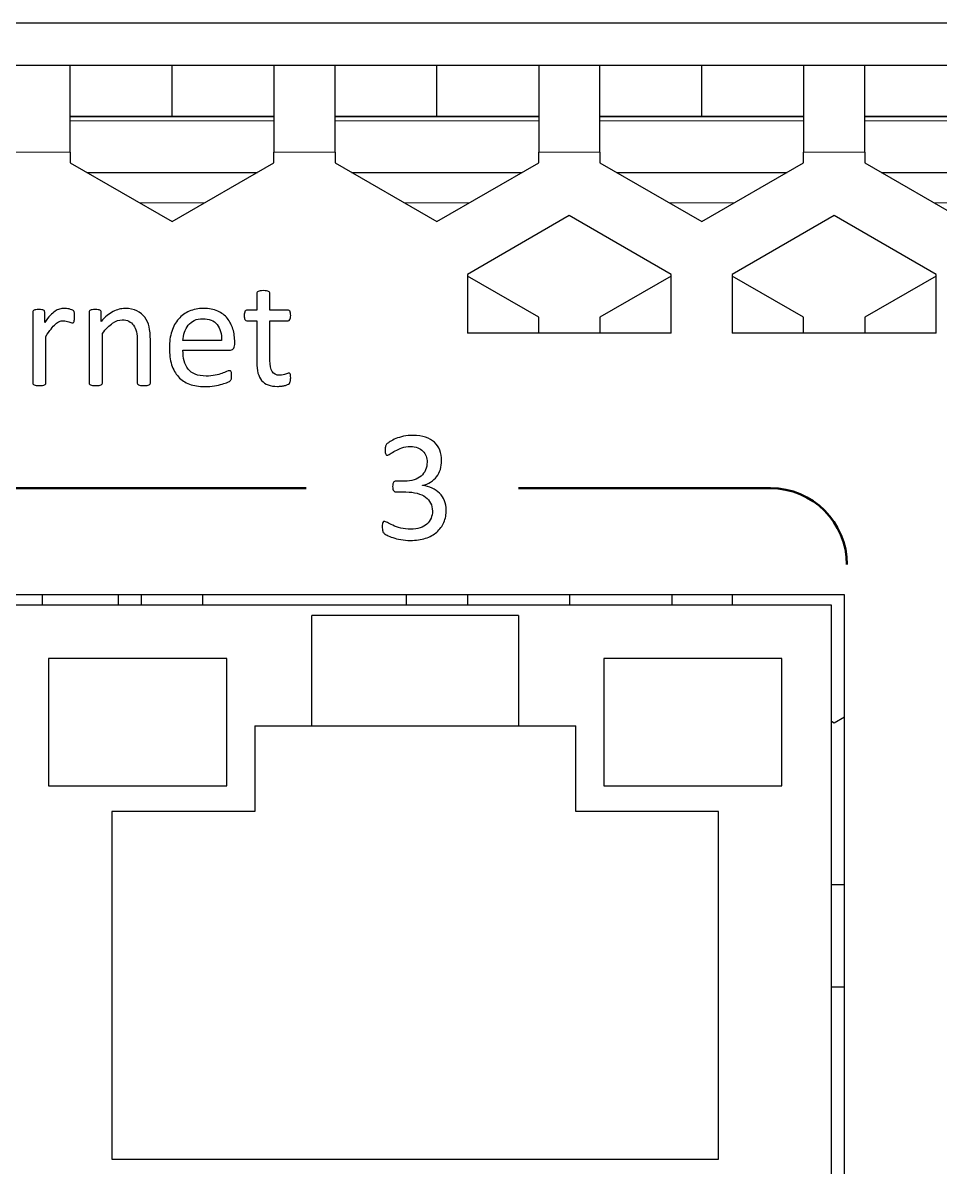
# Model space of a CAD drawing. Extents: x -260425 to 1294666, y -169889 to -2349.
# Drawn here: x 1000239.7 to 1000419.8, y -26466.9 to -26242.2 of the extents above; entities that cross this region are included whole.
import ezdxf
from ezdxf.enums import TextEntityAlignment as Align

# ---------------------------------------------------------------- set-up
doc = ezdxf.new("R2010")
doc.units = 0
doc.header["$LTSCALE"] = 100
doc.layers.add('case', color=7, linetype='Continuous')
doc.layers.add('marking', color=7, linetype='Continuous')
doc.styles.add('1ISOCPEUR', font='isocpeui.ttf', dxfattribs={"height": 250})

# ---------------------------------------------------------------- blocks, each defined once
blk = doc.blocks.new('АТС')
at = {"layer": 'case', "lineweight": 25}
for points in [[(1792, 217.99), (1792, 217.99), (1780, 217.99), (1780, 217.99)], [(1792, 200.99), (1792, 200.99), (1792, 217.99), (1792, 217.99)], [(1812, 217.99), (1812, 217.99), (1792, 217.99), (1792, 217.99)], [(1812, 207.99), (1812, 207.99), (1812, 217.99), (1812, 217.99)], [(1832, 217.99), (1832, 217.99), (1812, 217.99), (1812, 217.99)], [(1844, 217.99), (1844, 217.99), (1832, 217.99), (1832, 217.99)], [(1832, 217.99), (1832, 217.99), (1832, 200.99), (1832, 200.99)], [(1844, 200.99), (1844, 200.99), (1844, 217.99), (1844, 217.99)], [(1864, 217.99), (1864, 217.99), (1844, 217.99), (1844, 217.99)], [(1864, 207.99), (1864, 207.99), (1864, 217.99), (1864, 217.99)], [(1884, 217.99), (1884, 217.99), (1864, 217.99), (1864, 217.99)], [(1896, 217.99), (1896, 217.99), (1884, 217.99), (1884, 217.99)], [(1884, 217.99), (1884, 217.99), (1884, 200.99), (1884, 200.99)], [(1896, 200.99), (1896, 200.99), (1896, 217.99), (1896, 217.99)], [(1916, 217.99), (1916, 217.99), (1896, 217.99), (1896, 217.99)], [(1916, 207.99), (1916, 207.99), (1916, 217.99), (1916, 217.99)], [(1936, 217.99), (1936, 217.99), (1916, 217.99), (1916, 217.99)], [(1948, 217.99), (1948, 217.99), (1936, 217.99), (1936, 217.99)], [(1936, 217.99), (1936, 217.99), (1936, 200.99), (1936, 200.99)], [(1948, 200.99), (1948, 200.99), (1948, 217.99), (1948, 217.99)], [(1968, 217.99), (1968, 217.99), (1948, 217.99), (1948, 217.99)], [(1812, 207.99), (1812, 207.99), (1792, 207.99), (1792, 207.99)], [(1832, 207.99), (1832, 207.99), (1812, 207.99), (1812, 207.99)], [(1864, 207.99), (1864, 207.99), (1844, 207.99), (1844, 207.99)], [(1884, 207.99), (1884, 207.99), (1864, 207.99), (1864, 207.99)], [(1916, 207.99), (1916, 207.99), (1896, 207.99), (1896, 207.99)], [(1936, 207.99), (1936, 207.99), (1916, 207.99), (1916, 207.99)], [(1968, 207.99), (1968, 207.99), (1948, 207.99), (1948, 207.99)], [(1792, 200.99), (1792, 200.99), (1792, 198.87), (1792, 198.87)], [(1832, 198.87), (1832, 198.87), (1832, 200.99), (1832, 200.99)], [(1844, 200.99), (1844, 200.99), (1844, 198.87), (1844, 198.87)], [(1884, 198.87), (1884, 198.87), (1884, 200.99), (1884, 200.99)], [(1896, 200.99), (1896, 200.99), (1896, 198.87), (1896, 198.87)], [(1936, 198.87), (1936, 198.87), (1936, 200.99), (1936, 200.99)], [(1948, 200.99), (1948, 200.99), (1948, 198.87), (1948, 198.87)], [(1792, 198.87), (1792, 198.87), (1812, 187.32), (1812, 187.32)], [(1812, 187.32), (1812, 187.32), (1832, 198.87), (1832, 198.87)], [(1844, 198.87), (1844, 198.87), (1864, 187.32), (1864, 187.32)], [(1864, 187.32), (1864, 187.32), (1884, 198.87), (1884, 198.87)], [(1896, 198.87), (1896, 198.87), (1916, 187.32), (1916, 187.32)], [(1916, 187.32), (1916, 187.32), (1936, 198.87), (1936, 198.87)], [(1948, 198.87), (1948, 198.87), (1968, 187.32), (1968, 187.32)], [(1795.25, 196.99), (1795.25, 196.99), (1828.75, 196.99), (1828.75, 196.99)], [(1847.25, 196.99), (1847.25, 196.99), (1880.75, 196.99), (1880.75, 196.99)], [(1899.25, 196.99), (1899.25, 196.99), (1932.75, 196.99), (1932.75, 196.99)], [(1951.25, 196.99), (1951.25, 196.99), (1984.75, 196.99), (1984.75, 196.99)], [(1890, 188.51), (1890, 188.51), (1870, 176.96), (1870, 176.96)], [(1910, 176.96), (1910, 176.96), (1890, 188.51), (1890, 188.51)], [(1942, 188.51), (1942, 188.51), (1922, 176.96), (1922, 176.96)], [(1962, 176.96), (1962, 176.96), (1942, 188.51), (1942, 188.51)], [(1870, 176.96), (1870, 176.96), (1870, 165.42), (1870, 165.42)], [(1884, 168.54), (1884, 168.54), (1870, 176.62), (1870, 176.62)], [(1910, 176.62), (1910, 176.62), (1896, 168.54), (1896, 168.54)], [(1910, 165.42), (1910, 165.42), (1910, 176.96), (1910, 176.96)], [(1922, 176.96), (1922, 176.96), (1922, 165.42), (1922, 165.42)], [(1936, 168.54), (1936, 168.54), (1922, 176.62), (1922, 176.62)], [(1962, 176.62), (1962, 176.62), (1948, 168.54), (1948, 168.54)], [(1962, 165.42), (1962, 165.42), (1962, 176.96), (1962, 176.96)], [(1884, 165.42), (1884, 165.42), (1884, 168.54), (1884, 168.54)], [(1896, 168.54), (1896, 168.54), (1896, 165.42), (1896, 165.42)], [(1936, 165.42), (1936, 165.42), (1936, 168.54), (1936, 168.54)], [(1948, 168.54), (1948, 168.54), (1948, 165.42), (1948, 165.42)], [(1910, 165.42), (1910, 165.42), (1870, 165.42), (1870, 165.42)], [(1962, 165.42), (1962, 165.42), (1922, 165.42), (1922, 165.42)], [(1944, 113.99), (1944, 113.99), (1618, 113.99), (1618, 113.99)], [(1786.5, 113.99), (1786.5, 113.99), (1786.5, 111.99), (1786.5, 111.99)], [(1801.5, 111.99), (1801.5, 111.99), (1801.5, 113.99), (1801.5, 113.99)], [(1806, 111.99), (1806, 111.99), (1806, 113.99), (1806, 113.99)], [(1818, 113.99), (1818, 113.99), (1818, 111.99), (1818, 111.99)], [(1858, 111.99), (1858, 111.99), (1858, 113.99), (1858, 113.99)], [(1870, 113.99), (1870, 113.99), (1870, 111.99), (1870, 111.99)], [(1890.1, 111.99), (1890.1, 111.99), (1890.1, 113.99), (1890.1, 113.99)], [(1910.2, 111.99), (1910.2, 111.99), (1910.2, 113.99), (1910.2, 113.99)], [(1922, 113.99), (1922, 113.99), (1922, 111.99), (1922, 111.99)], [(1944, -145.01), (1944, -145.01), (1944, 113.99), (1944, 113.99)], [(1941.5, 111.99), (1941.5, 111.99), (1620.5, 111.99), (1620.5, 111.99)], [(1941.5, -142.01), (1941.5, -142.01), (1941.5, 111.99), (1941.5, 111.99)], [(1880.05, 109.99), (1880.05, 109.99), (1839.45, 109.99), (1839.45, 109.99)], [(1839.45, 88.29), (1839.45, 88.29), (1839.45, 109.99), (1839.45, 109.99)], [(1880.05, 109.99), (1880.05, 109.99), (1880.05, 88.29), (1880.05, 88.29)], [(1787.75, 101.49), (1787.75, 101.49), (1787.75, 76.49), (1787.75, 76.49)], [(1822.75, 101.49), (1822.75, 101.49), (1787.75, 101.49), (1787.75, 101.49)], [(1822.75, 76.49), (1822.75, 76.49), (1822.75, 101.49), (1822.75, 101.49)], [(1896.75, 101.49), (1896.75, 101.49), (1896.75, 76.49), (1896.75, 76.49)], [(1931.75, 101.49), (1931.75, 101.49), (1896.75, 101.49), (1896.75, 101.49)], [(1931.75, 76.49), (1931.75, 76.49), (1931.75, 101.49), (1931.75, 101.49)], [(1942, 88.9), (1942, 88.9), (1944, 90.05), (1944, 90.05)], [(1828.25, 88.29), (1828.25, 88.29), (1839.45, 88.29), (1839.45, 88.29)], [(1828.25, 88.29), (1828.25, 88.29), (1828.25, 71.49), (1828.25, 71.49)], [(1839.45, 88.29), (1839.45, 88.29), (1880.05, 88.29), (1880.05, 88.29)], [(1880.05, 88.29), (1880.05, 88.29), (1891.25, 88.29), (1891.25, 88.29)], [(1891.25, 71.49), (1891.25, 71.49), (1891.25, 88.29), (1891.25, 88.29)], [(1941.5, 89.19), (1941.5, 89.19), (1942, 88.9), (1942, 88.9)], [(1787.75, 76.49), (1787.75, 76.49), (1822.75, 76.49), (1822.75, 76.49)], [(1896.75, 76.49), (1896.75, 76.49), (1931.75, 76.49), (1931.75, 76.49)], [(1828.25, 71.49), (1828.25, 71.49), (1800.2, 71.49), (1800.2, 71.49)], [(1800.2, 71.49), (1800.2, 71.49), (1800.2, 3.19), (1800.2, 3.19)], [(1919.3, 71.49), (1919.3, 71.49), (1891.25, 71.49), (1891.25, 71.49)], [(1919.3, 3.19), (1919.3, 3.19), (1919.3, 71.49), (1919.3, 71.49)], [(1944, 57.04), (1944, 57.04), (1941.5, 57.04), (1941.5, 57.04)], [(1944, 36.94), (1944, 36.94), (1941.5, 36.94), (1941.5, 36.94)], [(1800.2, 3.19), (1800.2, 3.19), (1919.3, 3.19), (1919.3, 3.19)]]:
    blk.add_open_spline(points, degree=3, dxfattribs=at)
at = {"layer": 'case', "lineweight": 18}
for points in [[(1792, 207.89), (1792, 207.89), (1832, 207.89), (1832, 207.89)], [(1792, 207.09), (1792, 207.09), (1832, 207.09), (1832, 207.09)], [(1844, 207.89), (1844, 207.89), (1884, 207.89), (1884, 207.89)], [(1844, 207.09), (1844, 207.09), (1884, 207.09), (1884, 207.09)], [(1896, 207.89), (1896, 207.89), (1936, 207.89), (1936, 207.89)], [(1896, 207.09), (1896, 207.09), (1936, 207.09), (1936, 207.09)], [(1948, 207.89), (1948, 207.89), (1988, 207.89), (1988, 207.89)], [(1948, 207.09), (1948, 207.09), (1988, 207.09), (1988, 207.09)], [(1792, 200.99), (1792, 200.99), (1780, 200.99), (1780, 200.99)], [(1844, 200.99), (1844, 200.99), (1832, 200.99), (1832, 200.99)], [(1896, 200.99), (1896, 200.99), (1884, 200.99), (1884, 200.99)], [(1948, 200.99), (1948, 200.99), (1936, 200.99), (1936, 200.99)], [(1805.65, 190.99), (1805.65, 190.99), (1818.36, 190.99), (1818.36, 190.99)], [(1857.65, 190.99), (1857.65, 190.99), (1870.36, 190.99), (1870.36, 190.99)], [(1909.64, 190.99), (1909.64, 190.99), (1922.36, 190.99), (1922.36, 190.99)], [(1961.64, 190.99), (1961.64, 190.99), (1974.36, 190.99), (1974.36, 190.99)]]:
    blk.add_open_spline(points, degree=3, dxfattribs=at)
at = {"layer": 'marking'}
for points, knots in [([(1835.29, 156.64), (1835.29, 156.34), (1835.27, 156.1), (1835.22, 155.92), (1835.22, 155.92), (1835.19, 155.75), (1835.12, 155.62), (1835.04, 155.54), (1835.04, 155.54), (1834.96, 155.45), (1834.83, 155.37), (1834.67, 155.3), (1834.67, 155.3), (1834.5, 155.23), (1834.31, 155.17), (1834.1, 155.12), (1834.1, 155.12), (1833.89, 155.08), (1833.67, 155.04), (1833.43, 155.01), (1833.43, 155.01), (1833.19, 154.98), (1832.96, 154.96), (1832.72, 154.96), (1832.72, 154.96), (1832, 154.96), (1831.38, 155.05), (1830.86, 155.25), (1830.86, 155.25), (1830.35, 155.44), (1829.93, 155.73), (1829.59, 156.11), (1829.59, 156.11), (1829.27, 156.5), (1829.03, 156.99), (1828.87, 157.58), (1828.87, 157.58), (1828.73, 158.18), (1828.65, 158.88), (1828.65, 159.68), (1828.65, 159.68), (1828.65, 159.68), (1828.65, 167.82), (1828.65, 167.82), (1828.65, 167.82), (1828.65, 167.82), (1826.69, 167.82), (1826.69, 167.82), (1826.69, 167.82), (1826.54, 167.82), (1826.41, 167.9), (1826.31, 168.07), (1826.31, 168.07), (1826.22, 168.23), (1826.17, 168.5), (1826.17, 168.88), (1826.17, 168.88), (1826.17, 169.07), (1826.19, 169.24), (1826.21, 169.37), (1826.21, 169.37), (1826.24, 169.51), (1826.28, 169.62), (1826.31, 169.71), (1826.31, 169.71), (1826.36, 169.79), (1826.41, 169.86), (1826.48, 169.89), (1826.48, 169.89), (1826.55, 169.93), (1826.62, 169.95), (1826.7, 169.95), (1826.7, 169.95), (1826.7, 169.95), (1828.65, 169.95), (1828.65, 169.95), (1828.65, 169.95), (1828.65, 169.95), (1828.65, 173.26), (1828.65, 173.26), (1828.65, 173.26), (1828.65, 173.33), (1828.67, 173.4), (1828.7, 173.46), (1828.7, 173.46), (1828.74, 173.52), (1828.81, 173.58), (1828.91, 173.62), (1828.91, 173.62), (1829.01, 173.67), (1829.14, 173.7), (1829.31, 173.72), (1829.31, 173.72), (1829.47, 173.74), (1829.68, 173.76), (1829.93, 173.76), (1829.93, 173.76), (1830.19, 173.76), (1830.4, 173.74), (1830.57, 173.72), (1830.57, 173.72), (1830.74, 173.7), (1830.86, 173.67), (1830.96, 173.62), (1830.96, 173.62), (1831.05, 173.58), (1831.12, 173.52), (1831.16, 173.46), (1831.16, 173.46), (1831.2, 173.4), (1831.22, 173.33), (1831.22, 173.26), (1831.22, 173.26), (1831.22, 173.26), (1831.22, 169.95), (1831.22, 169.95), (1831.22, 169.95), (1831.22, 169.95), (1834.78, 169.95), (1834.78, 169.95), (1834.78, 169.95), (1834.86, 169.95), (1834.93, 169.93), (1835, 169.89), (1835, 169.89), (1835.05, 169.86), (1835.11, 169.79), (1835.16, 169.71), (1835.16, 169.71), (1835.2, 169.62), (1835.23, 169.51), (1835.26, 169.37), (1835.26, 169.37), (1835.28, 169.24), (1835.29, 169.07), (1835.29, 168.88), (1835.29, 168.88), (1835.29, 168.5), (1835.24, 168.23), (1835.15, 168.07), (1835.15, 168.07), (1835.05, 167.9), (1834.93, 167.82), (1834.78, 167.82), (1834.78, 167.82), (1834.78, 167.82), (1831.22, 167.82), (1831.22, 167.82), (1831.22, 167.82), (1831.22, 167.82), (1831.22, 160.06), (1831.22, 160.06), (1831.22, 160.06), (1831.22, 159.1), (1831.37, 158.37), (1831.65, 157.89), (1831.65, 157.89), (1831.93, 157.39), (1832.44, 157.15), (1833.17, 157.15), (1833.17, 157.15), (1833.4, 157.15), (1833.61, 157.17), (1833.8, 157.22), (1833.8, 157.22), (1833.98, 157.27), (1834.14, 157.31), (1834.29, 157.37), (1834.29, 157.37), (1834.43, 157.42), (1834.55, 157.47), (1834.66, 157.52), (1834.66, 157.52), (1834.76, 157.56), (1834.85, 157.58), (1834.93, 157.58), (1834.93, 157.58), (1834.99, 157.58), (1835.03, 157.57), (1835.08, 157.55), (1835.08, 157.55), (1835.12, 157.52), (1835.16, 157.47), (1835.19, 157.4), (1835.19, 157.4), (1835.21, 157.32), (1835.23, 157.23), (1835.26, 157.1), (1835.26, 157.1), (1835.28, 156.98), (1835.29, 156.82), (1835.29, 156.64)], [0, 0, 0, 0, 0.020408, 0.020408, 0.020408, 0.020408, 0.040816, 0.040816, 0.040816, 0.040816, 0.061224, 0.061224, 0.061224, 0.061224, 0.081633, 0.081633, 0.081633, 0.081633, 0.102041, 0.102041, 0.102041, 0.102041, 0.122449, 0.122449, 0.122449, 0.122449, 0.142857, 0.142857, 0.142857, 0.142857, 0.163265, 0.163265, 0.163265, 0.163265, 0.183673, 0.183673, 0.183673, 0.183673, 0.204082, 0.204082, 0.204082, 0.204082, 0.22449, 0.22449, 0.22449, 0.22449, 0.244898, 0.244898, 0.244898, 0.244898, 0.265306, 0.265306, 0.265306, 0.265306, 0.285714, 0.285714, 0.285714, 0.285714, 0.306122, 0.306122, 0.306122, 0.306122, 0.326531, 0.326531, 0.326531, 0.326531, 0.346939, 0.346939, 0.346939, 0.346939, 0.367347, 0.367347, 0.367347, 0.367347, 0.387755, 0.387755, 0.387755, 0.387755, 0.408163, 0.408163, 0.408163, 0.408163, 0.428571, 0.428571, 0.428571, 0.428571, 0.44898, 0.44898, 0.44898, 0.44898, 0.469388, 0.469388, 0.469388, 0.469388, 0.489796, 0.489796, 0.489796, 0.489796, 0.510204, 0.510204, 0.510204, 0.510204, 0.530612, 0.530612, 0.530612, 0.530612, 0.55102, 0.55102, 0.55102, 0.55102, 0.571429, 0.571429, 0.571429, 0.571429, 0.591837, 0.591837, 0.591837, 0.591837, 0.612245, 0.612245, 0.612245, 0.612245, 0.632653, 0.632653, 0.632653, 0.632653, 0.653061, 0.653061, 0.653061, 0.653061, 0.673469, 0.673469, 0.673469, 0.673469, 0.693878, 0.693878, 0.693878, 0.693878, 0.714286, 0.714286, 0.714286, 0.714286, 0.734694, 0.734694, 0.734694, 0.734694, 0.755102, 0.755102, 0.755102, 0.755102, 0.77551, 0.77551, 0.77551, 0.77551, 0.795918, 0.795918, 0.795918, 0.795918, 0.816327, 0.816327, 0.816327, 0.816327, 0.836735, 0.836735, 0.836735, 0.836735, 0.857143, 0.857143, 0.857143, 0.857143, 0.877551, 0.877551, 0.877551, 0.877551, 0.897959, 0.897959, 0.897959, 0.897959, 0.918367, 0.918367, 0.918367, 0.918367, 0.938776, 0.938776, 0.938776, 0.938776, 0.959184, 0.959184, 0.959184, 0.959184, 1, 1, 1, 1]), ([(1792.83, 168.65), (1792.83, 168.43), (1792.83, 168.24), (1792.82, 168.08), (1792.82, 168.08), (1792.81, 167.93), (1792.78, 167.81), (1792.75, 167.72), (1792.75, 167.72), (1792.73, 167.63), (1792.68, 167.56), (1792.64, 167.52), (1792.64, 167.52), (1792.59, 167.47), (1792.53, 167.45), (1792.45, 167.45), (1792.45, 167.45), (1792.36, 167.45), (1792.26, 167.47), (1792.14, 167.52), (1792.14, 167.52), (1792.02, 167.56), (1791.89, 167.61), (1791.74, 167.65), (1791.74, 167.65), (1791.59, 167.7), (1791.42, 167.74), (1791.24, 167.79), (1791.24, 167.79), (1791.05, 167.83), (1790.85, 167.85), (1790.64, 167.85), (1790.64, 167.85), (1790.38, 167.85), (1790.12, 167.8), (1789.87, 167.7), (1789.87, 167.7), (1789.63, 167.59), (1789.37, 167.42), (1789.1, 167.18), (1789.1, 167.18), (1788.82, 166.94), (1788.54, 166.62), (1788.23, 166.23), (1788.23, 166.23), (1787.94, 165.83), (1787.6, 165.35), (1787.24, 164.78), (1787.24, 164.78), (1787.24, 164.78), (1787.24, 155.6), (1787.24, 155.6), (1787.24, 155.6), (1787.24, 155.52), (1787.22, 155.45), (1787.18, 155.39), (1787.18, 155.39), (1787.14, 155.34), (1787.08, 155.28), (1786.98, 155.24), (1786.98, 155.24), (1786.88, 155.2), (1786.76, 155.17), (1786.59, 155.15), (1786.59, 155.15), (1786.42, 155.13), (1786.21, 155.12), (1785.95, 155.12), (1785.95, 155.12), (1785.7, 155.12), (1785.49, 155.13), (1785.33, 155.15), (1785.33, 155.15), (1785.16, 155.17), (1785.03, 155.2), (1784.93, 155.24), (1784.93, 155.24), (1784.83, 155.28), (1784.76, 155.34), (1784.73, 155.39), (1784.73, 155.39), (1784.69, 155.45), (1784.67, 155.52), (1784.67, 155.6), (1784.67, 155.6), (1784.67, 155.6), (1784.67, 169.56), (1784.67, 169.56), (1784.67, 169.56), (1784.67, 169.64), (1784.69, 169.71), (1784.72, 169.77), (1784.72, 169.77), (1784.75, 169.82), (1784.81, 169.88), (1784.91, 169.92), (1784.91, 169.92), (1785, 169.97), (1785.12, 170), (1785.27, 170.02), (1785.27, 170.02), (1785.41, 170.04), (1785.6, 170.04), (1785.84, 170.04), (1785.84, 170.04), (1786.07, 170.04), (1786.26, 170.04), (1786.41, 170.02), (1786.41, 170.02), (1786.56, 170), (1786.68, 169.97), (1786.76, 169.92), (1786.76, 169.92), (1786.84, 169.88), (1786.91, 169.82), (1786.94, 169.77), (1786.94, 169.77), (1786.97, 169.71), (1787, 169.64), (1787, 169.56), (1787, 169.56), (1787, 169.56), (1787, 167.53), (1787, 167.53), (1787, 167.53), (1787.38, 168.09), (1787.74, 168.54), (1788.07, 168.9), (1788.07, 168.9), (1788.41, 169.25), (1788.73, 169.53), (1789.02, 169.73), (1789.02, 169.73), (1789.32, 169.93), (1789.62, 170.07), (1789.91, 170.15), (1789.91, 170.15), (1790.21, 170.23), (1790.5, 170.26), (1790.81, 170.26), (1790.81, 170.26), (1790.94, 170.26), (1791.09, 170.26), (1791.26, 170.24), (1791.26, 170.24), (1791.43, 170.23), (1791.61, 170.19), (1791.8, 170.16), (1791.8, 170.16), (1791.98, 170.11), (1792.15, 170.07), (1792.3, 170.01), (1792.3, 170.01), (1792.45, 169.96), (1792.55, 169.91), (1792.61, 169.86), (1792.61, 169.86), (1792.68, 169.81), (1792.72, 169.76), (1792.74, 169.71), (1792.74, 169.71), (1792.76, 169.67), (1792.78, 169.61), (1792.8, 169.54), (1792.8, 169.54), (1792.81, 169.46), (1792.82, 169.36), (1792.83, 169.22), (1792.83, 169.22), (1792.83, 169.08), (1792.83, 168.89), (1792.83, 168.65)], [0, 0, 0, 0, 0.022727, 0.022727, 0.022727, 0.022727, 0.045455, 0.045455, 0.045455, 0.045455, 0.068182, 0.068182, 0.068182, 0.068182, 0.090909, 0.090909, 0.090909, 0.090909, 0.113636, 0.113636, 0.113636, 0.113636, 0.136364, 0.136364, 0.136364, 0.136364, 0.159091, 0.159091, 0.159091, 0.159091, 0.181818, 0.181818, 0.181818, 0.181818, 0.204545, 0.204545, 0.204545, 0.204545, 0.227273, 0.227273, 0.227273, 0.227273, 0.25, 0.25, 0.25, 0.25, 0.272727, 0.272727, 0.272727, 0.272727, 0.295455, 0.295455, 0.295455, 0.295455, 0.318182, 0.318182, 0.318182, 0.318182, 0.340909, 0.340909, 0.340909, 0.340909, 0.363636, 0.363636, 0.363636, 0.363636, 0.386364, 0.386364, 0.386364, 0.386364, 0.409091, 0.409091, 0.409091, 0.409091, 0.431818, 0.431818, 0.431818, 0.431818, 0.454545, 0.454545, 0.454545, 0.454545, 0.477273, 0.477273, 0.477273, 0.477273, 0.5, 0.5, 0.5, 0.5, 0.522727, 0.522727, 0.522727, 0.522727, 0.545455, 0.545455, 0.545455, 0.545455, 0.568182, 0.568182, 0.568182, 0.568182, 0.590909, 0.590909, 0.590909, 0.590909, 0.613636, 0.613636, 0.613636, 0.613636, 0.636364, 0.636364, 0.636364, 0.636364, 0.659091, 0.659091, 0.659091, 0.659091, 0.681818, 0.681818, 0.681818, 0.681818, 0.704545, 0.704545, 0.704545, 0.704545, 0.727273, 0.727273, 0.727273, 0.727273, 0.75, 0.75, 0.75, 0.75, 0.772727, 0.772727, 0.772727, 0.772727, 0.795455, 0.795455, 0.795455, 0.795455, 0.818182, 0.818182, 0.818182, 0.818182, 0.840909, 0.840909, 0.840909, 0.840909, 0.863636, 0.863636, 0.863636, 0.863636, 0.886364, 0.886364, 0.886364, 0.886364, 0.909091, 0.909091, 0.909091, 0.909091, 0.931818, 0.931818, 0.931818, 0.931818, 0.954545, 0.954545, 0.954545, 0.954545, 1, 1, 1, 1]), ([(1807.74, 155.6), (1807.74, 155.52), (1807.72, 155.45), (1807.68, 155.39), (1807.68, 155.39), (1807.64, 155.34), (1807.57, 155.28), (1807.48, 155.24), (1807.48, 155.24), (1807.38, 155.2), (1807.26, 155.17), (1807.09, 155.15), (1807.09, 155.15), (1806.92, 155.13), (1806.72, 155.12), (1806.47, 155.12), (1806.47, 155.12), (1806.2, 155.12), (1805.99, 155.13), (1805.83, 155.15), (1805.83, 155.15), (1805.66, 155.17), (1805.53, 155.2), (1805.44, 155.24), (1805.44, 155.24), (1805.34, 155.28), (1805.28, 155.34), (1805.24, 155.39), (1805.24, 155.39), (1805.19, 155.45), (1805.17, 155.52), (1805.17, 155.6), (1805.17, 155.6), (1805.17, 155.6), (1805.17, 163.78), (1805.17, 163.78), (1805.17, 163.78), (1805.17, 164.57), (1805.11, 165.21), (1804.99, 165.7), (1804.99, 165.7), (1804.87, 166.18), (1804.69, 166.6), (1804.45, 166.96), (1804.45, 166.96), (1804.21, 167.3), (1803.91, 167.57), (1803.53, 167.76), (1803.53, 167.76), (1803.16, 167.95), (1802.72, 168.04), (1802.23, 168.04), (1802.23, 168.04), (1801.59, 168.04), (1800.95, 167.81), (1800.32, 167.36), (1800.32, 167.36), (1799.68, 166.9), (1799.01, 166.24), (1798.31, 165.36), (1798.31, 165.36), (1798.31, 165.36), (1798.31, 155.6), (1798.31, 155.6), (1798.31, 155.6), (1798.31, 155.52), (1798.29, 155.45), (1798.25, 155.39), (1798.25, 155.39), (1798.21, 155.34), (1798.14, 155.28), (1798.05, 155.24), (1798.05, 155.24), (1797.95, 155.2), (1797.83, 155.17), (1797.66, 155.15), (1797.66, 155.15), (1797.49, 155.13), (1797.28, 155.12), (1797.02, 155.12), (1797.02, 155.12), (1796.77, 155.12), (1796.56, 155.13), (1796.4, 155.15), (1796.4, 155.15), (1796.23, 155.17), (1796.1, 155.2), (1796, 155.24), (1796, 155.24), (1795.9, 155.28), (1795.83, 155.34), (1795.8, 155.39), (1795.8, 155.39), (1795.76, 155.45), (1795.74, 155.52), (1795.74, 155.6), (1795.74, 155.6), (1795.74, 155.6), (1795.74, 169.56), (1795.74, 169.56), (1795.74, 169.56), (1795.74, 169.64), (1795.76, 169.71), (1795.79, 169.77), (1795.79, 169.77), (1795.82, 169.82), (1795.88, 169.88), (1795.98, 169.92), (1795.98, 169.92), (1796.07, 169.97), (1796.19, 170), (1796.34, 170.02), (1796.34, 170.02), (1796.48, 170.04), (1796.67, 170.04), (1796.91, 170.04), (1796.91, 170.04), (1797.14, 170.04), (1797.33, 170.04), (1797.48, 170.02), (1797.48, 170.02), (1797.63, 170), (1797.75, 169.97), (1797.83, 169.92), (1797.83, 169.92), (1797.91, 169.88), (1797.98, 169.82), (1798.01, 169.77), (1798.01, 169.77), (1798.04, 169.71), (1798.07, 169.64), (1798.07, 169.56), (1798.07, 169.56), (1798.07, 169.56), (1798.07, 167.71), (1798.07, 167.71), (1798.07, 167.71), (1798.85, 168.6), (1799.63, 169.24), (1800.41, 169.65), (1800.41, 169.65), (1801.19, 170.06), (1801.97, 170.26), (1802.76, 170.26), (1802.76, 170.26), (1803.69, 170.26), (1804.47, 170.1), (1805.11, 169.79), (1805.11, 169.79), (1805.74, 169.47), (1806.26, 169.05), (1806.65, 168.53), (1806.65, 168.53), (1807.04, 168), (1807.32, 167.38), (1807.49, 166.67), (1807.49, 166.67), (1807.66, 165.96), (1807.74, 165.11), (1807.74, 164.12), (1807.74, 164.12), (1807.74, 164.12), (1807.74, 155.6), (1807.74, 155.6)], [0, 0, 0, 0, 0.02381, 0.02381, 0.02381, 0.02381, 0.047619, 0.047619, 0.047619, 0.047619, 0.071429, 0.071429, 0.071429, 0.071429, 0.095238, 0.095238, 0.095238, 0.095238, 0.119048, 0.119048, 0.119048, 0.119048, 0.142857, 0.142857, 0.142857, 0.142857, 0.166667, 0.166667, 0.166667, 0.166667, 0.190476, 0.190476, 0.190476, 0.190476, 0.214286, 0.214286, 0.214286, 0.214286, 0.238095, 0.238095, 0.238095, 0.238095, 0.261905, 0.261905, 0.261905, 0.261905, 0.285714, 0.285714, 0.285714, 0.285714, 0.309524, 0.309524, 0.309524, 0.309524, 0.333333, 0.333333, 0.333333, 0.333333, 0.357143, 0.357143, 0.357143, 0.357143, 0.380952, 0.380952, 0.380952, 0.380952, 0.404762, 0.404762, 0.404762, 0.404762, 0.428571, 0.428571, 0.428571, 0.428571, 0.452381, 0.452381, 0.452381, 0.452381, 0.47619, 0.47619, 0.47619, 0.47619, 0.5, 0.5, 0.5, 0.5, 0.52381, 0.52381, 0.52381, 0.52381, 0.547619, 0.547619, 0.547619, 0.547619, 0.571429, 0.571429, 0.571429, 0.571429, 0.595238, 0.595238, 0.595238, 0.595238, 0.619048, 0.619048, 0.619048, 0.619048, 0.642857, 0.642857, 0.642857, 0.642857, 0.666667, 0.666667, 0.666667, 0.666667, 0.690476, 0.690476, 0.690476, 0.690476, 0.714286, 0.714286, 0.714286, 0.714286, 0.738095, 0.738095, 0.738095, 0.738095, 0.761905, 0.761905, 0.761905, 0.761905, 0.785714, 0.785714, 0.785714, 0.785714, 0.809524, 0.809524, 0.809524, 0.809524, 0.833333, 0.833333, 0.833333, 0.833333, 0.857143, 0.857143, 0.857143, 0.857143, 0.880952, 0.880952, 0.880952, 0.880952, 0.904762, 0.904762, 0.904762, 0.904762, 0.928571, 0.928571, 0.928571, 0.928571, 0.952381, 0.952381, 0.952381, 0.952381, 1, 1, 1, 1]), ([(1824.3, 163.19), (1824.3, 162.79), (1824.2, 162.5), (1823.99, 162.33), (1823.99, 162.33), (1823.79, 162.16), (1823.56, 162.07), (1823.3, 162.07), (1823.3, 162.07), (1823.3, 162.07), (1814.14, 162.07), (1814.14, 162.07), (1814.14, 162.07), (1814.14, 161.29), (1814.22, 160.6), (1814.37, 159.98), (1814.37, 159.98), (1814.52, 159.35), (1814.78, 158.82), (1815.15, 158.37), (1815.15, 158.37), (1815.51, 157.93), (1815.98, 157.59), (1816.55, 157.35), (1816.55, 157.35), (1817.14, 157.11), (1817.84, 156.99), (1818.68, 156.99), (1818.68, 156.99), (1819.34, 156.99), (1819.94, 157.04), (1820.45, 157.16), (1820.45, 157.16), (1820.97, 157.26), (1821.42, 157.38), (1821.79, 157.52), (1821.79, 157.52), (1822.17, 157.65), (1822.48, 157.77), (1822.72, 157.88), (1822.72, 157.88), (1822.97, 157.99), (1823.15, 158.04), (1823.27, 158.04), (1823.27, 158.04), (1823.35, 158.04), (1823.41, 158.02), (1823.47, 157.99), (1823.47, 157.99), (1823.52, 157.95), (1823.57, 157.9), (1823.6, 157.82), (1823.6, 157.82), (1823.63, 157.75), (1823.66, 157.65), (1823.67, 157.53), (1823.67, 157.53), (1823.69, 157.39), (1823.69, 157.24), (1823.69, 157.06), (1823.69, 157.06), (1823.69, 156.92), (1823.69, 156.81), (1823.68, 156.71), (1823.68, 156.71), (1823.67, 156.61), (1823.66, 156.52), (1823.64, 156.45), (1823.64, 156.45), (1823.62, 156.37), (1823.6, 156.3), (1823.56, 156.23), (1823.56, 156.23), (1823.52, 156.18), (1823.48, 156.12), (1823.42, 156.06), (1823.42, 156.06), (1823.36, 156), (1823.2, 155.91), (1822.92, 155.79), (1822.92, 155.79), (1822.64, 155.65), (1822.28, 155.53), (1821.84, 155.4), (1821.84, 155.4), (1821.39, 155.28), (1820.88, 155.17), (1820.3, 155.08), (1820.3, 155.08), (1819.71, 154.98), (1819.09, 154.93), (1818.43, 154.93), (1818.43, 154.93), (1817.28, 154.93), (1816.28, 155.09), (1815.42, 155.41), (1815.42, 155.41), (1814.56, 155.73), (1813.83, 156.2), (1813.25, 156.83), (1813.25, 156.83), (1812.66, 157.47), (1812.22, 158.26), (1811.92, 159.21), (1811.92, 159.21), (1811.62, 160.16), (1811.47, 161.26), (1811.47, 162.53), (1811.47, 162.53), (1811.47, 163.72), (1811.62, 164.8), (1811.93, 165.76), (1811.93, 165.76), (1812.24, 166.71), (1812.69, 167.53), (1813.27, 168.19), (1813.27, 168.19), (1813.86, 168.86), (1814.56, 169.37), (1815.39, 169.73), (1815.39, 169.73), (1816.22, 170.08), (1817.14, 170.26), (1818.16, 170.26), (1818.16, 170.26), (1819.26, 170.26), (1820.19, 170.09), (1820.96, 169.73), (1820.96, 169.73), (1821.73, 169.38), (1822.36, 168.91), (1822.86, 168.32), (1822.86, 168.32), (1823.35, 167.72), (1823.71, 167.02), (1823.95, 166.22), (1823.95, 166.22), (1824.18, 165.42), (1824.3, 164.56), (1824.3, 163.65), (1824.3, 163.65), (1824.3, 163.65), (1824.3, 163.19), (1824.3, 163.19)], [0, 0, 0, 0, 0.027027, 0.027027, 0.027027, 0.027027, 0.054054, 0.054054, 0.054054, 0.054054, 0.081081, 0.081081, 0.081081, 0.081081, 0.108108, 0.108108, 0.108108, 0.108108, 0.135135, 0.135135, 0.135135, 0.135135, 0.162162, 0.162162, 0.162162, 0.162162, 0.189189, 0.189189, 0.189189, 0.189189, 0.216216, 0.216216, 0.216216, 0.216216, 0.243243, 0.243243, 0.243243, 0.243243, 0.27027, 0.27027, 0.27027, 0.27027, 0.297297, 0.297297, 0.297297, 0.297297, 0.324324, 0.324324, 0.324324, 0.324324, 0.351351, 0.351351, 0.351351, 0.351351, 0.378378, 0.378378, 0.378378, 0.378378, 0.405405, 0.405405, 0.405405, 0.405405, 0.432432, 0.432432, 0.432432, 0.432432, 0.459459, 0.459459, 0.459459, 0.459459, 0.486486, 0.486486, 0.486486, 0.486486, 0.513514, 0.513514, 0.513514, 0.513514, 0.540541, 0.540541, 0.540541, 0.540541, 0.567568, 0.567568, 0.567568, 0.567568, 0.594595, 0.594595, 0.594595, 0.594595, 0.621622, 0.621622, 0.621622, 0.621622, 0.648649, 0.648649, 0.648649, 0.648649, 0.675676, 0.675676, 0.675676, 0.675676, 0.702703, 0.702703, 0.702703, 0.702703, 0.72973, 0.72973, 0.72973, 0.72973, 0.756757, 0.756757, 0.756757, 0.756757, 0.783784, 0.783784, 0.783784, 0.783784, 0.810811, 0.810811, 0.810811, 0.810811, 0.837838, 0.837838, 0.837838, 0.837838, 0.864865, 0.864865, 0.864865, 0.864865, 0.891892, 0.891892, 0.891892, 0.891892, 0.918919, 0.918919, 0.918919, 0.918919, 0.945946, 0.945946, 0.945946, 0.945946, 1, 1, 1, 1]), ([(1821.72, 163.94), (1821.76, 165.29), (1821.46, 166.35), (1820.83, 167.11), (1820.83, 167.11), (1820.2, 167.88), (1819.27, 168.26), (1818.04, 168.26), (1818.04, 168.26), (1817.41, 168.26), (1816.85, 168.15), (1816.37, 167.91), (1816.37, 167.91), (1815.9, 167.67), (1815.5, 167.35), (1815.18, 166.96), (1815.18, 166.96), (1814.86, 166.56), (1814.61, 166.1), (1814.43, 165.59), (1814.43, 165.59), (1814.26, 165.06), (1814.16, 164.52), (1814.14, 163.94), (1814.14, 163.94), (1814.14, 163.94), (1821.72, 163.94), (1821.72, 163.94)], [0, 0, 0, 0, 0.125, 0.125, 0.125, 0.125, 0.25, 0.25, 0.25, 0.25, 0.375, 0.375, 0.375, 0.375, 0.5, 0.5, 0.5, 0.5, 0.625, 0.625, 0.625, 0.625, 0.75, 0.75, 0.75, 0.75, 1, 1, 1, 1]), ([(1865.85, 130.73), (1865.85, 129.82), (1865.69, 128.99), (1865.36, 128.24), (1865.36, 128.24), (1865.05, 127.51), (1864.59, 126.87), (1863.98, 126.35), (1863.98, 126.35), (1863.39, 125.82), (1862.64, 125.41), (1861.77, 125.13), (1861.77, 125.13), (1860.89, 124.85), (1859.9, 124.7), (1858.79, 124.7), (1858.79, 124.7), (1858.12, 124.7), (1857.49, 124.76), (1856.91, 124.87), (1856.91, 124.87), (1856.33, 124.97), (1855.81, 125.1), (1855.35, 125.25), (1855.35, 125.25), (1854.9, 125.4), (1854.52, 125.56), (1854.22, 125.72), (1854.22, 125.72), (1853.92, 125.87), (1853.73, 125.99), (1853.65, 126.06), (1853.65, 126.06), (1853.57, 126.13), (1853.52, 126.21), (1853.47, 126.28), (1853.47, 126.28), (1853.43, 126.35), (1853.39, 126.44), (1853.37, 126.54), (1853.37, 126.54), (1853.34, 126.64), (1853.31, 126.77), (1853.29, 126.92), (1853.29, 126.92), (1853.28, 127.06), (1853.27, 127.25), (1853.27, 127.47), (1853.27, 127.47), (1853.27, 127.83), (1853.31, 128.09), (1853.38, 128.23), (1853.38, 128.23), (1853.46, 128.38), (1853.56, 128.45), (1853.7, 128.45), (1853.7, 128.45), (1853.8, 128.45), (1853.99, 128.37), (1854.27, 128.2), (1854.27, 128.2), (1854.55, 128.04), (1854.91, 127.86), (1855.35, 127.67), (1855.35, 127.67), (1855.79, 127.48), (1856.3, 127.31), (1856.89, 127.14), (1856.89, 127.14), (1857.48, 126.98), (1858.14, 126.9), (1858.86, 126.9), (1858.86, 126.9), (1859.55, 126.9), (1860.17, 126.99), (1860.7, 127.16), (1860.7, 127.16), (1861.23, 127.33), (1861.68, 127.58), (1862.04, 127.91), (1862.04, 127.91), (1862.4, 128.23), (1862.67, 128.61), (1862.84, 129.05), (1862.84, 129.05), (1863.03, 129.49), (1863.12, 129.96), (1863.12, 130.48), (1863.12, 130.48), (1863.12, 131.05), (1863, 131.57), (1862.77, 132.02), (1862.77, 132.02), (1862.54, 132.48), (1862.2, 132.88), (1861.76, 133.2), (1861.76, 133.2), (1861.32, 133.54), (1860.78, 133.79), (1860.13, 133.97), (1860.13, 133.97), (1859.48, 134.14), (1858.75, 134.23), (1857.93, 134.23), (1857.93, 134.23), (1857.93, 134.23), (1855.96, 134.23), (1855.96, 134.23), (1855.96, 134.23), (1855.88, 134.23), (1855.79, 134.25), (1855.71, 134.28), (1855.71, 134.28), (1855.63, 134.32), (1855.56, 134.38), (1855.51, 134.46), (1855.51, 134.46), (1855.45, 134.54), (1855.4, 134.65), (1855.36, 134.79), (1855.36, 134.79), (1855.33, 134.92), (1855.31, 135.09), (1855.31, 135.31), (1855.31, 135.31), (1855.31, 135.51), (1855.32, 135.66), (1855.35, 135.8), (1855.35, 135.8), (1855.38, 135.92), (1855.43, 136.02), (1855.48, 136.1), (1855.48, 136.1), (1855.54, 136.18), (1855.61, 136.24), (1855.67, 136.27), (1855.67, 136.27), (1855.75, 136.31), (1855.83, 136.33), (1855.92, 136.33), (1855.92, 136.33), (1855.92, 136.33), (1857.68, 136.33), (1857.68, 136.33), (1857.68, 136.33), (1858.36, 136.33), (1858.97, 136.42), (1859.52, 136.59), (1859.52, 136.59), (1860.06, 136.76), (1860.52, 137.02), (1860.9, 137.35), (1860.9, 137.35), (1861.27, 137.68), (1861.57, 138.08), (1861.77, 138.54), (1861.77, 138.54), (1861.97, 139), (1862.07, 139.51), (1862.07, 140.08), (1862.07, 140.08), (1862.07, 140.5), (1862, 140.89), (1861.87, 141.27), (1861.87, 141.27), (1861.73, 141.64), (1861.53, 141.97), (1861.26, 142.25), (1861.26, 142.25), (1860.99, 142.53), (1860.65, 142.75), (1860.23, 142.91), (1860.23, 142.91), (1859.81, 143.07), (1859.33, 143.15), (1858.79, 143.15), (1858.79, 143.15), (1858.18, 143.15), (1857.64, 143.06), (1857.14, 142.88), (1857.14, 142.88), (1856.63, 142.7), (1856.19, 142.5), (1855.8, 142.29), (1855.8, 142.29), (1855.41, 142.09), (1855.08, 141.89), (1854.82, 141.71), (1854.82, 141.71), (1854.56, 141.53), (1854.38, 141.44), (1854.28, 141.44), (1854.28, 141.44), (1854.2, 141.44), (1854.14, 141.45), (1854.08, 141.47), (1854.08, 141.47), (1854.03, 141.5), (1853.98, 141.55), (1853.95, 141.63), (1853.95, 141.63), (1853.91, 141.71), (1853.88, 141.82), (1853.87, 141.96), (1853.87, 141.96), (1853.85, 142.09), (1853.84, 142.28), (1853.84, 142.51), (1853.84, 142.51), (1853.84, 142.66), (1853.85, 142.8), (1853.86, 142.92), (1853.86, 142.92), (1853.87, 143.04), (1853.89, 143.14), (1853.92, 143.23), (1853.92, 143.23), (1853.95, 143.32), (1853.99, 143.39), (1854.03, 143.47), (1854.03, 143.47), (1854.07, 143.54), (1854.14, 143.62), (1854.24, 143.72), (1854.24, 143.72), (1854.34, 143.82), (1854.54, 143.96), (1854.83, 144.15), (1854.83, 144.15), (1855.14, 144.34), (1855.51, 144.52), (1855.94, 144.7), (1855.94, 144.7), (1856.38, 144.88), (1856.89, 145.03), (1857.46, 145.16), (1857.46, 145.16), (1858.03, 145.28), (1858.65, 145.34), (1859.32, 145.34), (1859.32, 145.34), (1860.25, 145.34), (1861.06, 145.23), (1861.77, 144.99), (1861.77, 144.99), (1862.46, 144.75), (1863.05, 144.41), (1863.52, 143.98), (1863.52, 143.98), (1863.99, 143.55), (1864.34, 143.03), (1864.58, 142.42), (1864.58, 142.42), (1864.81, 141.82), (1864.93, 141.15), (1864.93, 140.42), (1864.93, 140.42), (1864.93, 139.79), (1864.84, 139.2), (1864.68, 138.66), (1864.68, 138.66), (1864.51, 138.12), (1864.27, 137.64), (1863.95, 137.22), (1863.95, 137.22), (1863.63, 136.8), (1863.23, 136.45), (1862.77, 136.15), (1862.77, 136.15), (1862.3, 135.85), (1861.77, 135.65), (1861.16, 135.54), (1861.16, 135.54), (1861.16, 135.54), (1861.16, 135.51), (1861.16, 135.51), (1861.16, 135.51), (1861.84, 135.44), (1862.48, 135.26), (1863.05, 134.99), (1863.05, 134.99), (1863.62, 134.72), (1864.12, 134.37), (1864.53, 133.96), (1864.53, 133.96), (1864.94, 133.55), (1865.26, 133.06), (1865.5, 132.51), (1865.5, 132.51), (1865.73, 131.95), (1865.85, 131.37), (1865.85, 130.73)], [0, 0, 0, 0, 0.013514, 0.013514, 0.013514, 0.013514, 0.027027, 0.027027, 0.027027, 0.027027, 0.040541, 0.040541, 0.040541, 0.040541, 0.054054, 0.054054, 0.054054, 0.054054, 0.067568, 0.067568, 0.067568, 0.067568, 0.081081, 0.081081, 0.081081, 0.081081, 0.094595, 0.094595, 0.094595, 0.094595, 0.108108, 0.108108, 0.108108, 0.108108, 0.121622, 0.121622, 0.121622, 0.121622, 0.135135, 0.135135, 0.135135, 0.135135, 0.148649, 0.148649, 0.148649, 0.148649, 0.162162, 0.162162, 0.162162, 0.162162, 0.175676, 0.175676, 0.175676, 0.175676, 0.189189, 0.189189, 0.189189, 0.189189, 0.202703, 0.202703, 0.202703, 0.202703, 0.216216, 0.216216, 0.216216, 0.216216, 0.22973, 0.22973, 0.22973, 0.22973, 0.243243, 0.243243, 0.243243, 0.243243, 0.256757, 0.256757, 0.256757, 0.256757, 0.27027, 0.27027, 0.27027, 0.27027, 0.283784, 0.283784, 0.283784, 0.283784, 0.297297, 0.297297, 0.297297, 0.297297, 0.310811, 0.310811, 0.310811, 0.310811, 0.324324, 0.324324, 0.324324, 0.324324, 0.337838, 0.337838, 0.337838, 0.337838, 0.351351, 0.351351, 0.351351, 0.351351, 0.364865, 0.364865, 0.364865, 0.364865, 0.378378, 0.378378, 0.378378, 0.378378, 0.391892, 0.391892, 0.391892, 0.391892, 0.405405, 0.405405, 0.405405, 0.405405, 0.418919, 0.418919, 0.418919, 0.418919, 0.432432, 0.432432, 0.432432, 0.432432, 0.445946, 0.445946, 0.445946, 0.445946, 0.459459, 0.459459, 0.459459, 0.459459, 0.472973, 0.472973, 0.472973, 0.472973, 0.486486, 0.486486, 0.486486, 0.486486, 0.5, 0.5, 0.5, 0.5, 0.513514, 0.513514, 0.513514, 0.513514, 0.527027, 0.527027, 0.527027, 0.527027, 0.540541, 0.540541, 0.540541, 0.540541, 0.554054, 0.554054, 0.554054, 0.554054, 0.567568, 0.567568, 0.567568, 0.567568, 0.581081, 0.581081, 0.581081, 0.581081, 0.594595, 0.594595, 0.594595, 0.594595, 0.608108, 0.608108, 0.608108, 0.608108, 0.621622, 0.621622, 0.621622, 0.621622, 0.635135, 0.635135, 0.635135, 0.635135, 0.648649, 0.648649, 0.648649, 0.648649, 0.662162, 0.662162, 0.662162, 0.662162, 0.675676, 0.675676, 0.675676, 0.675676, 0.689189, 0.689189, 0.689189, 0.689189, 0.702703, 0.702703, 0.702703, 0.702703, 0.716216, 0.716216, 0.716216, 0.716216, 0.72973, 0.72973, 0.72973, 0.72973, 0.743243, 0.743243, 0.743243, 0.743243, 0.756757, 0.756757, 0.756757, 0.756757, 0.77027, 0.77027, 0.77027, 0.77027, 0.783784, 0.783784, 0.783784, 0.783784, 0.797297, 0.797297, 0.797297, 0.797297, 0.810811, 0.810811, 0.810811, 0.810811, 0.824324, 0.824324, 0.824324, 0.824324, 0.837838, 0.837838, 0.837838, 0.837838, 0.851351, 0.851351, 0.851351, 0.851351, 0.864865, 0.864865, 0.864865, 0.864865, 0.878378, 0.878378, 0.878378, 0.878378, 0.891892, 0.891892, 0.891892, 0.891892, 0.905405, 0.905405, 0.905405, 0.905405, 0.918919, 0.918919, 0.918919, 0.918919, 0.932432, 0.932432, 0.932432, 0.932432, 0.945946, 0.945946, 0.945946, 0.945946, 0.959459, 0.959459, 0.959459, 0.959459, 0.972973, 0.972973, 0.972973, 0.972973, 1, 1, 1, 1])]:
    blk.add_open_spline(points, degree=3, knots=knots, dxfattribs=at)
at = {"layer": 'marking', "lineweight": 50}
blk.add_open_spline([(1838.36, 134.97), (1838.36, 134.97), (1722.55, 134.97), (1722.55, 134.97)], degree=3, dxfattribs=at)
blk.add_open_spline([(1944.5, 119.97), (1944.5, 128.22), (1937.74, 134.97), (1929.5, 134.97), (1929.5, 134.97), (1929.5, 134.97), (1880.05, 134.97), (1880.05, 134.97)], degree=3, knots=[0, 0, 0, 0, 0.333333, 0.333333, 0.333333, 0.333333, 1, 1, 1, 1], dxfattribs=at)
blk = doc.blocks.new('*U214')
at = {"color": 0, "linetype": 'ByBlock', "lineweight": -2}
blk.add_line((174.5, -22.225), (625.5, -22.225), dxfattribs=at)
at = {"color": 0, "lineweight": -2, "style": '1ISOCPEUR', "oblique": 15, "flags": 8}
blk.add_attdef('НАИМЕНОВАНИЕ', text='', height=25, dxfattribs=at).set_placement((750, 10.425), align=Align.MIDDLE_LEFT)

msp = doc.modelspace()

# ---------------------------------------------------------------- block references
at = {"xscale": 10, "yscale": 10, "zscale": 10}
msp.add_blockref('*U214', (996576.69, -26019.92), dxfattribs=at)
msp.add_blockref('АТС', (998457.03, -26468.52))

doc.saveas('drawing.dxf')
